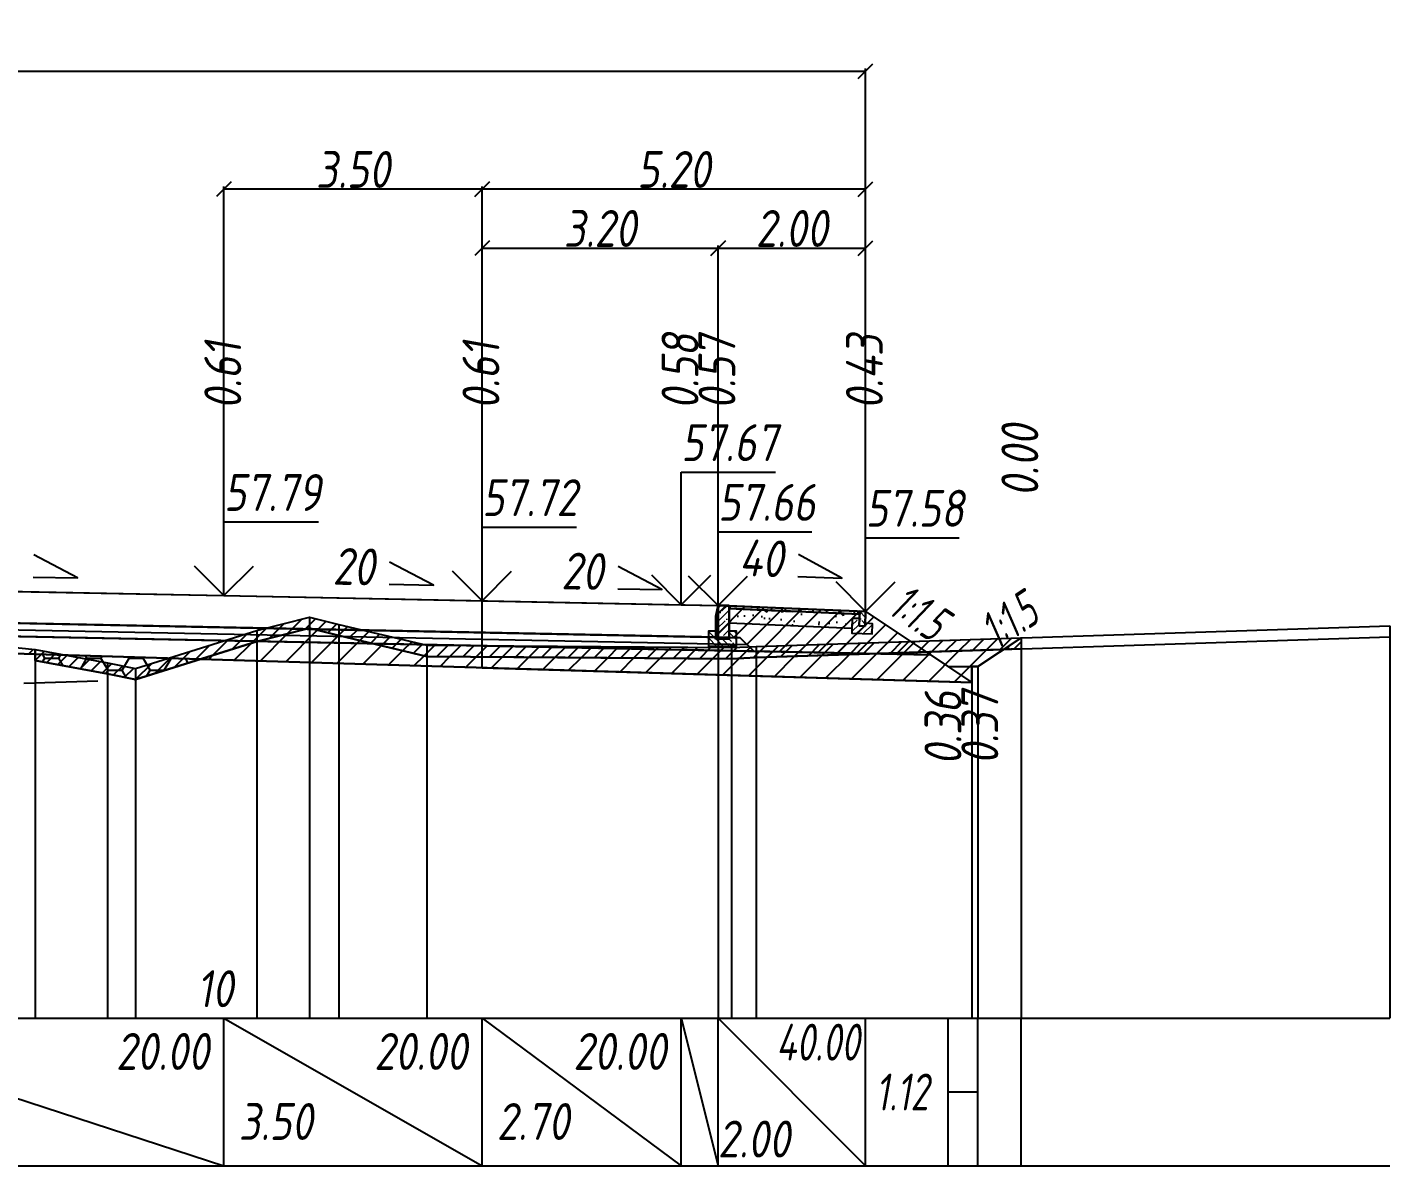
# Model space of a CAD drawing. Extents: x -717 to 1451, y -133302 to 233.
# Drawn here: x -154.2 to -61.8, y -73648.7 to -73571.5 of the extents above; entities that cross this region are included whole.
import ezdxf
from ezdxf.enums import TextEntityAlignment as Align

# ---------------------------------------------------------------- set-up
doc = ezdxf.new("R2010")
doc.units = 0
doc.linetypes.add('штриховая', pattern=[0.75, 0.5, -0.25])
for name, color, linetype in [('Интерполированный поперечник', 2, 'Continuous'), ('КОД_399', 252, 'Continuous'), ('Код_514', 1, 'Continuous'), ('Контур_0', 7, 'Continuous'), ('Контур_2521', 7, 'Continuous'), ('Контур_2564', 7, 'Continuous'), ('Контур_2660', 7, 'Continuous'), ('Контур_2665', 7, 'Continuous'), ('Контур_400', 7, 'Continuous'), ('Контур_508', 7, 'Continuous'), ('Контур_512', 7, 'Continuous'), ('Контур_513', 7, 'Continuous'), ('Красный поперечник', 1, 'Continuous'), ('Объём_2501', 7, 'Continuous'), ('Объём_2564', 7, 'Continuous'), ('Объём_2650', 7, 'Continuous'), ('Объём_2660', 7, 'Continuous'), ('Объём_2661', 7, 'Continuous'), ('Объём_2662', 7, 'Continuous'), ('Объём_2663', 7, 'Continuous'), ('Объём_2664', 7, 'Continuous'), ('Объём_2665', 7, 'Continuous'), ('Объём_2666', 7, 'Continuous'), ('Откосы', 7, 'Continuous'), ('Отметки покрытия', 7, 'Continuous'), ('Рабочие отметки', 7, 'Continuous'), ('Слои выравнивания', 7, 'Continuous'), ('Таблица', 7, 'Continuous'), ('Уклоны проезжей части', 7, 'Continuous'), ('Черный поперечник', 3, 'Continuous')]:
    doc.layers.add(name, color=color, linetype=linetype)
for name, color, linetype, true_color in [('Контур_2540', 2, 'Continuous', 0xffff00), ('Контур_2560', 2, 'Continuous', 0xffff00), ('Контур_2561', 7, 'Continuous', 0xff8040), ('Контур_2562', 3, 'Continuous', 0x00ff00), ('Контур_2563', 7, 'Continuous', 0xff8000), ('Контур_2570', 7, 'Continuous', 0x80ff00), ('Контур_2736', 4, 'Continuous', 0x00ffff), ('Контур_402', 7, 'Continuous', 0xff6464), ('Контур_703', 4, 'Continuous', 0x00ffff), ('Контур_707', 4, 'Continuous', 0x00ffff), ('Контур_720', 131, 'Continuous', 0xaaffff), ('Объём_2500', 7, 'Continuous', 0xc0c0c0), ('Объём_2520', 7, 'Continuous', 0x80ffff), ('Объём_2540', 2, 'Continuous', 0xffff00), ('Объём_2560', 2, 'Continuous', 0xffff00), ('Объём_2561', 7, 'Continuous', 0xff8040), ('Объём_2562', 3, 'Continuous', 0x00ff00), ('Объём_2563', 7, 'Continuous', 0xff8000), ('Объём_2570', 7, 'Continuous', 0x80ff00), ('Объём_2600', 7, 'Continuous', 0x808000), ('Объём_2746', 2, 'Continuous', 0xffff00)]:
    doc.layers.add(name, color=color, linetype=linetype, true_color=true_color)
doc.styles.get("Standard").update_dxf_attribs({"font": 'txt', "height": 2.5})
doc.styles.add('М', font='romand.shx', dxfattribs={"width": 0.8, "oblique": 10, "height": 2.5})
doc.dimstyles.get("Standard").update_dxf_attribs({"dimtxt": 0.18, "dimasz": 0.18, "dimexe": 0.18, "dimexo": 0.0625, "dimgap": 0.09, "dimtad": 0, "dimtih": 1, "dimtoh": 1, "dimdec": 4, "dimzin": 0, "dimdsep": 46, "dimtxsty": 'Standard', "dimcen": 0.09, "dimadec": 0, "dimazin": 0, "dimtfac": 1, "dimtdec": 4, "dimtofl": 0, "dimtmove": 0, "dimatfit": 3, "dimfxl": 1, "dimtolj": 1, "dimtzin": 0, "dimarcsym": 0})
pattern_1 = [(45, (-374.491, 1.3376), (-0.898025612, 0.898025612), [])]
pattern_2 = [(0, (-374.49105, 1.33764), (1.42875, 0.8248891935), [0.9525, -1.905]), (120, (-374.49105, 1.33764), (-1.428749997, 0.824889199), [0.9525, -1.905]), (60, (-374.49105, 1.33764), (3e-09, 1.649778392), [-1.905, 0.9525])]

# ---------------------------------------------------------------- blocks, each defined once
blk = doc.blocks.new('_Oblique')
at = {"color": 0, "linetype": 'ByBlock', "lineweight": -2}
blk.add_line((-0.5, -0.5), (0.5, 0.5), dxfattribs=at)
blk = doc.blocks.new('*D3046')
at = {"color": 0, "lineweight": -2, "transparency": 16777216}
for p, q in [((-107.387, -73610.683), (-107.387, -73586.281)), ((-107.387, -73586.461), (-97.387, -73586.461)), ((-97.387, -73611.083), (-97.387, -73586.281))]:
    blk.add_line(p, q, dxfattribs=at)
at = {"layer": 'Defpoints', "color": 0, "transparency": 16777216}
for p in [(-97.387, -73586.461), (-107.387, -73610.746), (-97.387, -73611.146)]:
    blk.add_point(p, dxfattribs=at)
at = {"color": 0, "lineweight": -2, "transparency": 16777216, "rotation": 180}
blk.add_blockref('_Oblique', (-107.387, -73586.461), dxfattribs=at)
at = {"color": 0, "lineweight": -2, "transparency": 16777216}
blk.add_blockref('_Oblique', (-97.387, -73586.461), dxfattribs=at)
at = {"color": 0, "transparency": 16777216, "insert": (-102.387, -73585.121), "char_height": 2.5, "width": 0.72, "attachment_point": 5, "style": 'М'}
blk.add_mtext('\\A1;2.00', dxfattribs=at)
blk = doc.blocks.new('*D3048')
at = {"color": 0, "lineweight": -2, "transparency": 16777216}
for p, q in [((-123.387, -73610.363), (-123.387, -73586.281)), ((-123.387, -73586.461), (-107.387, -73586.461)), ((-107.387, -73610.683), (-107.387, -73586.281))]:
    blk.add_line(p, q, dxfattribs=at)
at = {"layer": 'Defpoints', "color": 0, "transparency": 16777216}
for p in [(-107.387, -73586.461), (-123.387, -73610.426), (-107.387, -73610.746)]:
    blk.add_point(p, dxfattribs=at)
at = {"color": 0, "lineweight": -2, "transparency": 16777216, "rotation": 180}
blk.add_blockref('_Oblique', (-123.387, -73586.461), dxfattribs=at)
at = {"color": 0, "lineweight": -2, "transparency": 16777216}
blk.add_blockref('_Oblique', (-107.387, -73586.461), dxfattribs=at)
at = {"color": 0, "transparency": 16777216, "insert": (-115.387, -73585.121), "char_height": 2.5, "width": 0.75, "attachment_point": 5, "style": 'М'}
blk.add_mtext('\\A1;3.20', dxfattribs=at)
blk = doc.blocks.new('*D3050')
at = {"color": 0, "lineweight": -2, "transparency": 16777216}
for p, q in [((-140.887, -73610.013), (-140.887, -73582.281)), ((-123.387, -73610.363), (-123.387, -73582.281)), ((-123.387, -73582.461), (-140.887, -73582.461))]:
    blk.add_line(p, q, dxfattribs=at)
at = {"layer": 'Defpoints', "color": 0, "transparency": 16777216}
for p in [(-140.887, -73582.461), (-140.887, -73610.076), (-123.387, -73610.426)]:
    blk.add_point(p, dxfattribs=at)
at = {"color": 0, "lineweight": -2, "transparency": 16777216, "rotation": 180}
blk.add_blockref('_Oblique', (-140.887, -73582.461), dxfattribs=at)
at = {"color": 0, "lineweight": -2, "transparency": 16777216}
blk.add_blockref('_Oblique', (-123.387, -73582.461), dxfattribs=at)
at = {"color": 0, "transparency": 16777216, "insert": (-132.137, -73581.121), "char_height": 2.5, "width": 0.75, "attachment_point": 5, "style": 'М'}
blk.add_mtext('\\A1;3.50', dxfattribs=at)
blk = doc.blocks.new('*D3051')
at = {"color": 0, "lineweight": -2, "transparency": 16777216}
for p, q in [((-123.387, -73610.363), (-123.387, -73582.281)), ((-97.387, -73611.083), (-97.387, -73582.281)), ((-97.387, -73582.461), (-123.387, -73582.461))]:
    blk.add_line(p, q, dxfattribs=at)
at = {"layer": 'Defpoints', "color": 0, "transparency": 16777216}
for p in [(-123.387, -73582.461), (-123.387, -73610.426), (-97.387, -73611.146)]:
    blk.add_point(p, dxfattribs=at)
at = {"color": 0, "lineweight": -2, "transparency": 16777216, "rotation": 180}
blk.add_blockref('_Oblique', (-123.387, -73582.461), dxfattribs=at)
at = {"color": 0, "lineweight": -2, "transparency": 16777216}
blk.add_blockref('_Oblique', (-97.387, -73582.461), dxfattribs=at)
at = {"color": 0, "transparency": 16777216, "insert": (-110.387, -73581.121), "char_height": 2.5, "width": 0.75, "attachment_point": 5, "style": 'М'}
blk.add_mtext('\\A1;5.20', dxfattribs=at)
blk = doc.blocks.new('*D3053')
at = {"color": 0, "lineweight": -2, "transparency": 16777216}
for p, q in [((-257.387, -73611.463), (-257.387, -73574.281)), ((-257.387, -73574.461), (-97.387, -73574.461)), ((-97.387, -73611.083), (-97.387, -73574.281))]:
    blk.add_line(p, q, dxfattribs=at)
at = {"layer": 'Defpoints', "color": 0, "transparency": 16777216}
for p in [(-97.387, -73574.461), (-257.387, -73611.526), (-97.387, -73611.146)]:
    blk.add_point(p, dxfattribs=at)
at = {"color": 0, "lineweight": -2, "transparency": 16777216, "rotation": 180}
blk.add_blockref('_Oblique', (-257.387, -73574.461), dxfattribs=at)
at = {"color": 0, "lineweight": -2, "transparency": 16777216}
blk.add_blockref('_Oblique', (-97.387, -73574.461), dxfattribs=at)
at = {"color": 0, "transparency": 16777216, "insert": (-177.387, -73573.121), "char_height": 2.5, "width": 0.9, "attachment_point": 5, "style": 'М'}
blk.add_mtext('\\A1;32.00', dxfattribs=at)
blk = doc.blocks.new('Тротуар1')
at = {"linetype": 'Continuous', "lineweight": 13}
h = blk.add_hatch(dxfattribs=at)
h.set_pattern_fill('ANSI35', scale=5, angle=90)
h.set_pattern_definition([(135, (-1541.6927, -4801.9416), (-0.88388348, -0.88388348), []), (135, (-1541.6927, -4801.0577), (-0.88388348, -0.88388348), [1.5625, -0.3125, 0, -0.3125])])
h.paths.add_polyline_path([(-16.72, -1.24), (-17.72, -1.24), (-17.72, -2.24), (-18.52, -2.24), (-18.52, -1.85), (-19.52, -1.89), (-19.52, -3.24), (-16.72, -3.24)])
h = blk.add_hatch(dxfattribs=at)
h.set_pattern_fill('ANSI35', scale=5)
h.set_pattern_definition([(45, (-1541.6927, -4800.4416), (-0.88388348, 0.88388348), []), (45, (-1540.8088, -4800.4416), (-0.88388348, 0.88388348), [1.5625, -0.3125, 0, -0.3125])])
h.paths.add_polyline_path([(-17.72, -0.24), (-18.52, -0.24), (-18.52, -2.24), (-17.72, -2.24)])
at = {"linetype": 'Continuous'}
h = blk.add_hatch(dxfattribs=at)
h.set_pattern_fill('ANSI31', color=256, scale=15, angle=45, style=0)
h.set_pattern_definition([(90, (-1932.1888, -4954.235), (-1.875, 3e-16), [])])
h.paths.add_polyline_path([(0, 0), (-17.72, -0.24), (-17.71, -0.63), (-11.04, -0.58), (0, -0.4)])
at = {"layer": 'КОД_399'}
h = blk.add_hatch(dxfattribs=at)
h.set_pattern_fill('AR-CONC', scale=0.7, angle=45, style=0)
h.set_pattern_definition([(95, (-1932.189, -4954.235), (3.860864, 3.2396496), [0.525, -5.775]), (40, (-1932.189, -4954.235), (-4.409945, 3.036377), [0.42, -4.62]), (145.45144, (-1931.867, -4953.965), (-0.549081, 6.2760265), [0.4461813, -4.907995]), (91.1842, (-1933.179, -4953.245), (6.101854, 4.4632964), [0.7875, -8.6625]), (141.63564, (-1932.67, -4952.873), (-0.1953, 9.447982), [0.669272, -7.361996]), (36.18416, (-1933.179, -4953.245), (-0.1953, 9.447982), [0.63, -6.93]), (66, (-1932.4363, -4952.9975), (4.947401, 0.9616773), [0.525, -5.775]), (11, (-1932.4363, -4952.9975), (-2.38496, 4.793659), [0.42, -4.62]), (116.45144, (-1932.024, -4952.9174), (2.562441, 5.7553363), [0.4461813, -4.907995]), (82.5, (-1932.1888, -4954.235), (-1.5875523, 1.7079287), [0, -4.564, 0, -4.69, 0, -4.6375]), (52.5, (-1932.1888, -4954.235), (-0.6501106, 3.2543661), [0, -2.674, 0, -4.459, 0, -1.7675]), (12.5, (-1933.2926, -4955.3388), (2.7539272, 2.5306453), [0, -1.75, 0, -5.46, 0, -7.245]), (2.5, (-1933.7876, -4955.8337), (2.3911299, 3.3821186), [0, -2.275, 0, -3.626, 0, -5.145])])
h.paths.add_polyline_path([(0, -0.4), (-17.71, -0.63), (-17.72, -1.24), (-16.71, -1.24), (-16.72, -2.62), (-0.07, -2.41)])
at = {"linetype": 'Continuous'}
blk.add_lwpolyline([(-17.72, -1.24), (-16.72, -1.24), (-16.72, -3.24), (-19.52, -3.24), (-19.52, -1.89), (-18.52, -1.85)], dxfattribs=at)
at = {"color": 7, "lineweight": 30}
for points in [[(-18.52, -0.24), (-18.52, -2.24), (-17.72, -2.24), (-17.72, -0.24), (-18.52, -0.24)], [(-8.6, -0.53), (0, -0.4)]]:
    blk.add_lwpolyline(points, dxfattribs=at)
for points in [[(0, 0), (-17.72, -0.24), (-17.72, -0.63), (0, -0.4)], [(0, -0.4), (-17.71, -0.63), (-17.72, -1.24), (-16.71, -1.24), (-16.72, -2.62), (-0.07, -2.39)]]:
    blk.add_lwpolyline(points, close=True)
blk = doc.blocks.new('БР100.30.18')
at = {"linetype": 'Continuous', "lineweight": 13}
h = blk.add_hatch(dxfattribs=at)
h.set_pattern_fill('ANSI35', scale=5)
h.set_pattern_definition([(45, (-1504.996, -4799.2297), (-0.88388348, 0.88388348), []), (45, (-1504.1121, -4799.2297), (-0.88388348, 0.88388348), [1.5625, -0.3125, 0, -0.3125])])
h.paths.add_polyline_path([(0.3, 3.47), (1.8, 3.47), (1.8, -1.03), (0, -1.03), (0, 1.97)])
h = blk.add_hatch(dxfattribs=at)
h.set_pattern_fill('ANSI35', scale=5, angle=90)
h.set_pattern_definition([(135, (-1504.996, -4800.7297), (-0.88388348, -0.88388348), []), (135, (-1504.996, -4799.8458), (-0.88388348, -0.88388348), [1.5625, -0.3125, 0, -0.3125])])
h.paths.add_polyline_path([(-1, -0.03), (0, -0.03), (0, -1.03), (1.8, -1.03), (1.8, -0.03), (2.8, -0.03), (2.8, -2.03), (-1, -2.03)])
at = {"color": 7, "lineweight": 30}
blk.add_lwpolyline([(1.8, -1.03), (0, -1.03), (0, 1.97), (0.3, 3.47), (1.8, 3.47)], close=True, dxfattribs=at)
at = {"linetype": 'Continuous'}
blk.add_lwpolyline([(0, -0.03), (-1, -0.03), (-1, -2.03), (2.8, -2.03), (2.8, -0.03), (1.8, -0.03)], dxfattribs=at)

msp = doc.modelspace()

# ---------------------------------------------------------------- hatches: boundary and pattern name
at = {"layer": 'Объём_2563'}
h = msp.add_hatch(dxfattribs=at)
h.set_pattern_fill('ANSI31', color=256, scale=0.3)
h.set_pattern_definition([(45, (-374.4911, 1.3376), (-0.673519209, 0.673519209), [])])
h.paths.add_polyline_path([(-104.969, -73613.782), (-105.887, -73612.863), (-107.387, -73612.833), (-107.387, -73610.683), (-97.387, -73611.083), (-92.98, -73614.021)])
at = {"layer": 'Объём_2570'}
h = msp.add_hatch(dxfattribs=at)
h.set_pattern_fill('ANSI31', color=256, scale=0.2)
h.set_pattern_definition([(45, (-374.49105, 1.33764), (-0.449012806, 0.449012806), [])])
h.paths.add_polyline_path([(-86.849, -73613.617), (-104.815, -73614.203), (-106.474, -73614.287), (-127.121, -73614.128), (-133.108, -73612.713), (-135.096, -73612.223), (-138.659, -73613.13), (-146.88, -73615.695), (-148.776, -73615.308), (-153.695, -73614.419), (-153.695, -73613.669), (-148.776, -73614.558), (-146.88, -73614.945), (-138.659, -73612.38), (-135.096, -73611.473), (-133.108, -73611.963), (-127.121, -73613.378), (-106.474, -73613.537), (-104.815, -73613.453), (-86.849, -73612.867)])
at = {"layer": 'Объём_2600'}
h = msp.add_hatch(dxfattribs=at)
h.set_pattern_fill('ANSI31', color=6, scale=0.4)
h.set_pattern_definition(pattern_1)
h.paths.add_polyline_path([(-153.695, -73613.986), (-171.637, -73613.448), (-171.637, -73612.499), (-164.102, -73612.651), (-161.007, -73612.909), (-153.695, -73613.669)])
h = msp.add_hatch(dxfattribs=at)
h.set_pattern_fill('ANSI31', color=6, scale=0.4)
h.set_pattern_definition(pattern_1)
h.paths.add_polyline_path([(-89.78, -73614.821), (-90.174, -73614.821), (-90.174, -73615.892), (-142.483, -73614.323), (-138.659, -73613.13), (-135.096, -73612.223), (-133.108, -73612.713), (-127.121, -73614.128), (-106.474, -73614.287), (-104.815, -73614.203), (-88.032, -73613.656)])
h = msp.add_hatch(dxfattribs=at)
h.set_pattern_fill('HONEY', color=5, scale=0.3)
h.set_pattern_definition(pattern_2)
h.paths.add_polyline_path([(-88.032, -73613.656), (-86.849, -73612.867), (-86.849, -73613.617)])
h = msp.add_hatch(dxfattribs=at)
h.set_pattern_fill('HONEY', color=5, scale=0.3)
h.set_pattern_definition(pattern_2)
h.paths.add_polyline_path([(-146.88, -73615.695), (-148.776, -73615.308), (-153.695, -73614.419), (-153.695, -73613.986), (-142.483, -73614.323)])

# ---------------------------------------------------------------- linework, layer by layer
at = {"layer": 'Интерполированный поперечник', "linetype": 'штриховая', "ltscale": 10, "flags": 128}
msp.add_lwpolyline([(-259.388, -73619.412), (-146.88, -73615.695)], dxfattribs=at)
at = {"layer": 'Код_514'}
for p, q in [((-171.637, -73638.662), (-140.887, -73648.662)), ((-140.887, -73648.662), (-140.887, -73638.662)), ((-140.887, -73638.662), (-123.387, -73648.662)), ((-123.387, -73648.662), (-123.387, -73638.662)), ((-123.387, -73638.662), (-109.887, -73648.662)), ((-109.887, -73648.662), (-109.887, -73638.662)), ((-109.887, -73638.662), (-107.387, -73648.662)), ((-107.387, -73648.662), (-107.387, -73638.662)), ((-107.387, -73638.662), (-97.387, -73648.662)), ((-97.387, -73648.662), (-97.387, -73638.662)), ((-91.78, -73648.662), (-91.78, -73638.662)), ((-89.78, -73648.662), (-89.78, -73638.662)), ((-86.849, -73648.662), (-86.849, -73638.662)), ((-91.78, -73643.662), (-89.78, -73643.662))]:
    msp.add_line(p, q, dxfattribs=at)
at = {"layer": 'Контур_0', "color": 18, "true_color": 0x000000, "flags": 128}
for points in [[(-140.887, -73610.013), (-107.387, -73610.683), (-107.387, -73612.833), (-171.637, -73611.548), (-171.637, -73609.398), (-140.887, -73610.013), (-140.887, -73610.013)], [(-140.887, -73612.163), (-105.887, -73612.863), (-104.969, -73613.782), (-171.637, -73612.448), (-171.637, -73611.548), (-140.887, -73612.163), (-140.887, -73612.163)], [(-107.387, -73612.833), (-105.887, -73612.863), (-104.969, -73613.782), (-92.98, -73614.021)]]:
    msp.add_lwpolyline(points, dxfattribs=at)
at = {"layer": 'Контур_2521', "color": 18, "true_color": 0x000000, "flags": 128}
msp.add_lwpolyline([(-171.637, -73611.998), (-105.428, -73613.322)], dxfattribs=at)
at = {"layer": 'Контур_2540', "flags": 128}
msp.add_lwpolyline([(-90.174, -73615.892), (-171.637, -73613.448), (-171.637, -73612.448), (-92.98, -73614.021), (-90.174, -73615.892), (-90.174, -73615.892)], dxfattribs=at)
at = {"layer": 'Контур_2560', "flags": 128}
msp.add_lwpolyline([(-107.387, -73610.683), (-97.387, -73611.083), (-97.387, -73611.083), (-97.387, -73611.083)], dxfattribs=at)
at = {"layer": 'Контур_2561', "flags": 128}
msp.add_lwpolyline([(-107.387, -73610.683), (-107.387, -73610.683), (-97.387, -73611.083), (-97.387, -73611.083), (-107.387, -73610.683)], dxfattribs=at)
at = {"layer": 'Контур_2562', "flags": 128}
msp.add_lwpolyline([(-97.387, -73611.083), (-97.387, -73611.083), (-97.387, -73611.083), (-97.387, -73611.083), (-97.387, -73611.083)], dxfattribs=at)
at = {"layer": 'Контур_2563', "flags": 128}
msp.add_lwpolyline([(-104.969, -73613.782), (-105.887, -73612.863), (-107.387, -73612.833), (-107.387, -73610.683), (-97.387, -73611.083), (-92.98, -73614.021), (-104.969, -73613.782), (-104.969, -73613.782)], dxfattribs=at)
at = {"layer": 'Контур_2564', "flags": 128}
msp.add_lwpolyline([(-107.387, -73610.683), (-97.387, -73611.083)], dxfattribs=at)
at = {"layer": 'Контур_2570', "flags": 128}
msp.add_lwpolyline([(-230.527, -73612.888), (-208.093, -73612.246), (-198.289, -73611.993), (-188.276, -73612.163), (-171.637, -73612.499), (-164.102, -73612.651), (-161.007, -73612.909), (-153.695, -73613.669), (-153.695, -73614.419), (-148.776, -73615.308), (-146.88, -73615.695), (-138.659, -73613.13), (-135.096, -73612.223), (-133.108, -73612.713), (-127.121, -73614.128), (-106.474, -73614.287), (-104.815, -73614.203), (-61.849, -73612.803)], dxfattribs=at)
at = {"layer": 'Контур_2660', "flags": 128}
msp.add_lwpolyline([(-171.637, -73613.448), (-90.174, -73615.892)], dxfattribs=at)
at = {"layer": 'Контур_2665', "flags": 128}
msp.add_lwpolyline([(-97.387, -73611.083), (-97.387, -73611.083)], dxfattribs=at)
at = {"layer": 'Контур_2736', "flags": 128}
msp.add_lwpolyline([(-97.387, -73611.083), (-94.344, -73613.112), (-94.344, -73613.112), (-91.78, -73614.821)], dxfattribs=at)
at = {"layer": 'Контур_400', "flags": 128}
msp.add_lwpolyline([(-171.637, -73609.398), (-140.887, -73610.013), (-123.387, -73610.363), (-123.387, -73610.363), (-123.387, -73610.363), (-123.387, -73610.363), (-109.887, -73610.633), (-109.887, -73610.633), (-107.387, -73610.683)], dxfattribs=at)
at = {"layer": 'Контур_402', "flags": 128}
msp.add_lwpolyline([(-264.545, -73616.235), (-230.527, -73615.215), (-230.527, -73612.888), (-223.373, -73612.683), (-217.574, -73612.567), (-217.574, -73612.517), (-211.774, -73612.401), (-211.774, -73612.351), (-195.913, -73612.034), (-195.913, -73612.084), (-194.56, -73612.057), (-194.56, -73612.107), (-193.206, -73612.08), (-188.276, -73612.163), (-171.637, -73612.499), (-171.637, -73613.448), (-90.174, -73615.892)], dxfattribs=at)
at = {"layer": 'Контур_508', "flags": 128}
msp.add_lwpolyline([(-267.131, -73617.959), (-264.545, -73616.235), (-230.527, -73615.215), (-230.527, -73612.888), (-223.373, -73612.683), (-217.574, -73612.567), (-217.574, -73612.517), (-211.774, -73612.401), (-211.774, -73612.351), (-195.913, -73612.034), (-195.913, -73612.084), (-194.56, -73612.057), (-194.56, -73612.107), (-193.206, -73612.08), (-188.276, -73612.163), (-171.637, -73612.499), (-171.637, -73613.448), (-90.174, -73615.892), (-90.174, -73614.821), (-89.78, -73614.821), (-86.849, -73612.867)], dxfattribs=at)
at = {"layer": 'Контур_512', "flags": 128}
msp.add_lwpolyline([(-171.637, -73613.448), (-90.174, -73615.892), (-90.174, -73614.821), (-89.78, -73614.821), (-86.849, -73612.867)], dxfattribs=at)
at = {"layer": 'Контур_513', "flags": 128}
msp.add_lwpolyline([(-267.131, -73617.959), (-264.545, -73616.235), (-230.527, -73615.215), (-230.527, -73612.888), (-223.373, -73612.683), (-217.574, -73612.567), (-217.574, -73612.517), (-211.774, -73612.401), (-211.774, -73612.351), (-195.913, -73612.034), (-195.913, -73612.084), (-194.56, -73612.057), (-194.56, -73612.107), (-193.206, -73612.08), (-188.276, -73612.163), (-171.637, -73612.499), (-171.637, -73613.448), (-90.174, -73615.892), (-90.174, -73614.821), (-89.78, -73614.821), (-86.849, -73612.867)], dxfattribs=at)
at = {"layer": 'Контур_703', "flags": 128}
for points in [[(-97.387, -73611.083), (-94.344, -73613.112)], [(-94.344, -73613.112), (-91.78, -73614.821)]]:
    msp.add_lwpolyline(points, dxfattribs=at)
at = {"layer": 'Контур_707', "flags": 128}
msp.add_lwpolyline([(-89.78, -73614.821), (-86.849, -73612.867)], dxfattribs=at)
at = {"layer": 'Контур_720', "flags": 128}
msp.add_lwpolyline([(-91.78, -73614.821), (-89.78, -73614.821)], dxfattribs=at)
at = {"layer": 'Красный поперечник'}
for p, q in [((-171.637, -73609.398), (-140.887, -73610.013)), ((-140.887, -73610.013), (-123.387, -73610.363)), ((-123.387, -73610.363), (-109.887, -73610.633)), ((-109.887, -73610.633), (-107.387, -73610.683)), ((-107.387, -73610.683), (-97.387, -73611.083)), ((-97.387, -73611.083), (-91.78, -73614.821)), ((-89.78, -73614.821), (-86.849, -73612.867)), ((-86.849, -73612.867), (-86.849, -73638.662)), ((-91.78, -73614.821), (-89.78, -73614.821)), ((-90.174, -73614.821), (-90.174, -73638.662)), ((-89.78, -73614.821), (-89.78, -73638.662)), ((-90.174, -73615.892), (-90.174, -73638.662))]:
    msp.add_line(p, q, dxfattribs=at)
at = {"layer": 'Объём_2500', "color": 18, "true_color": 0x000000, "flags": 128}
for points in [[(-140.887, -73610.013), (-107.387, -73610.683), (-107.387, -73612.833), (-171.637, -73611.548), (-171.637, -73609.398), (-140.887, -73610.013), (-140.887, -73610.013)], [(-123.387, -73610.363), (-107.387, -73610.683), (-107.387, -73612.833), (-123.387, -73612.513), (-123.387, -73610.363)]]:
    msp.add_lwpolyline(points, dxfattribs=at)
at = {"layer": 'Объём_2501', "flags": 128}
for points in [[(-171.637, -73609.398), (-140.887, -73610.013), (-123.387, -73610.363), (-123.387, -73610.363), (-123.387, -73610.363), (-123.387, -73610.363), (-109.887, -73610.633), (-109.887, -73610.633), (-107.387, -73610.683)], [(-123.387, -73610.363), (-109.887, -73610.633), (-109.887, -73610.633), (-107.387, -73610.683)]]:
    msp.add_lwpolyline(points, dxfattribs=at)
at = {"layer": 'Объём_2520', "color": 250, "flags": 128}
for points in [[(-140.887, -73612.163), (-105.887, -73612.863), (-104.969, -73613.782), (-171.637, -73612.448), (-171.637, -73611.548), (-140.887, -73612.163), (-140.887, -73612.163)], [(-123.387, -73612.513), (-105.887, -73612.863), (-104.969, -73613.782), (-123.387, -73613.413), (-123.387, -73612.513)]]:
    msp.add_lwpolyline(points, dxfattribs=at)
at = {"layer": 'Объём_2540', "flags": 128}
for points in [[(-90.174, -73615.892), (-171.637, -73613.448), (-171.637, -73612.448), (-92.98, -73614.021), (-90.174, -73615.892), (-90.174, -73615.892)], [(-123.387, -73613.413), (-92.98, -73614.021), (-90.174, -73615.892), (-90.174, -73615.892), (-90.174, -73615.892), (-123.387, -73614.896), (-123.387, -73613.413)]]:
    msp.add_lwpolyline(points, dxfattribs=at)
at = {"layer": 'Объём_2560', "flags": 128}
msp.add_lwpolyline([(-107.387, -73610.683), (-97.387, -73611.083), (-97.387, -73611.083), (-97.387, -73611.083)], dxfattribs=at)
msp.add_lwpolyline([(-107.387, -73610.683), (-97.387, -73611.083), (-97.387, -73611.083), (-97.387, -73611.083)], dxfattribs=at)
at = {"layer": 'Объём_2561', "flags": 128}
msp.add_lwpolyline([(-107.387, -73610.683), (-107.387, -73610.683), (-97.387, -73611.083), (-97.387, -73611.083), (-107.387, -73610.683)], dxfattribs=at)
msp.add_lwpolyline([(-107.387, -73610.683), (-107.387, -73610.683), (-97.387, -73611.083), (-97.387, -73611.083), (-107.387, -73610.683)], dxfattribs=at)
at = {"layer": 'Объём_2562', "flags": 128}
msp.add_lwpolyline([(-97.387, -73611.083), (-97.387, -73611.083), (-97.387, -73611.083), (-97.387, -73611.083), (-97.387, -73611.083)], dxfattribs=at)
msp.add_lwpolyline([(-97.387, -73611.083), (-97.387, -73611.083), (-97.387, -73611.083), (-97.387, -73611.083), (-97.387, -73611.083)], dxfattribs=at)
at = {"layer": 'Объём_2563', "color": 250, "flags": 128}
msp.add_lwpolyline([(-104.969, -73613.782), (-105.887, -73612.863), (-107.387, -73612.833), (-107.387, -73610.683), (-97.387, -73611.083), (-92.98, -73614.021), (-104.969, -73613.782), (-104.969, -73613.782)], dxfattribs=at)
msp.add_lwpolyline([(-104.969, -73613.782), (-105.887, -73612.863), (-107.387, -73612.833), (-107.387, -73610.683), (-97.387, -73611.083), (-92.98, -73614.021), (-104.969, -73613.782), (-104.969, -73613.782)], dxfattribs=at)
at = {"layer": 'Объём_2564', "flags": 128}
msp.add_lwpolyline([(-107.387, -73610.683), (-97.387, -73611.083)], dxfattribs=at)
msp.add_lwpolyline([(-107.387, -73610.683), (-97.387, -73611.083)], dxfattribs=at)
at = {"layer": 'Объём_2570', "flags": 128}
for points in [[(-86.849, -73613.617), (-104.815, -73614.203), (-106.474, -73614.287), (-127.121, -73614.128), (-133.108, -73612.713), (-135.096, -73612.223), (-138.659, -73613.13), (-146.88, -73615.695), (-148.776, -73615.308), (-153.695, -73614.419), (-153.695, -73613.669), (-148.776, -73614.558), (-146.88, -73614.945), (-138.659, -73612.38), (-135.096, -73611.473), (-133.108, -73611.963), (-127.121, -73613.378), (-106.474, -73613.537), (-104.815, -73613.453), (-86.849, -73612.867), (-86.849, -73613.617), (-86.849, -73613.617)], [(-123.387, -73613.406), (-106.474, -73613.537), (-104.815, -73613.453), (-86.849, -73612.867), (-86.849, -73613.617), (-86.849, -73613.617), (-86.849, -73613.617), (-104.815, -73614.203), (-106.474, -73614.287), (-123.387, -73614.156), (-123.387, -73613.406)]]:
    msp.add_lwpolyline(points, dxfattribs=at)
at = {"layer": 'Объём_2600', "color": 5, "flags": 128}
for points in [[(-88.032, -73613.656), (-86.849, -73612.867), (-86.849, -73613.617), (-88.032, -73613.656), (-88.032, -73613.656)], [(-88.032, -73613.656), (-86.849, -73612.867), (-86.849, -73613.617), (-88.032, -73613.656), (-88.032, -73613.656)], [(-146.88, -73615.695), (-148.776, -73615.308), (-153.695, -73614.419), (-153.695, -73613.986), (-142.483, -73614.323), (-146.88, -73615.695), (-146.88, -73615.695)]]:
    msp.add_lwpolyline(points, dxfattribs=at)
at = {"layer": 'Объём_2650', "color": 6, "flags": 128}
for points in [[(-153.695, -73613.986), (-171.637, -73613.448), (-171.637, -73612.499), (-164.102, -73612.651), (-161.007, -73612.909), (-153.695, -73613.669), (-153.695, -73613.986), (-153.695, -73613.986)], [(-89.78, -73614.821), (-90.174, -73614.821), (-90.174, -73615.892), (-142.483, -73614.323), (-138.659, -73613.13), (-135.096, -73612.223), (-133.108, -73612.713), (-127.121, -73614.128), (-106.474, -73614.287), (-104.815, -73614.203), (-88.032, -73613.656), (-89.78, -73614.821), (-89.78, -73614.821)], [(-123.387, -73614.156), (-106.474, -73614.287), (-104.815, -73614.203), (-88.032, -73613.656), (-89.78, -73614.821), (-89.78, -73614.821), (-89.78, -73614.821), (-90.174, -73614.821), (-90.174, -73615.892), (-123.387, -73614.896), (-123.387, -73614.156)]]:
    msp.add_lwpolyline(points, dxfattribs=at)
at = {"layer": 'Объём_2660', "flags": 128}
for points in [[(-171.637, -73613.448), (-90.174, -73615.892)], [(-123.387, -73614.896), (-90.174, -73615.892)]]:
    msp.add_lwpolyline(points, dxfattribs=at)
at = {"layer": 'Объём_2661', "flags": 128}
msp.add_lwpolyline([(-97.387, -73611.083), (-94.344, -73613.112), (-91.78, -73614.821)], dxfattribs=at)
msp.add_lwpolyline([(-97.387, -73611.083), (-94.344, -73613.112), (-91.78, -73614.821)], dxfattribs=at)
at = {"layer": 'Объём_2662', "flags": 128}
msp.add_lwpolyline([(-89.78, -73614.821), (-86.849, -73612.867)], dxfattribs=at)
msp.add_lwpolyline([(-89.78, -73614.821), (-86.849, -73612.867)], dxfattribs=at)
at = {"layer": 'Объём_2663', "flags": 128}
msp.add_lwpolyline([(-91.78, -73614.821), (-89.78, -73614.821)], dxfattribs=at)
msp.add_lwpolyline([(-91.78, -73614.821), (-89.78, -73614.821)], dxfattribs=at)
at = {"layer": 'Объём_2664', "flags": 128}
msp.add_lwpolyline([(-91.78, -73614.821), (-89.78, -73614.821)], dxfattribs=at)
msp.add_lwpolyline([(-91.78, -73614.821), (-89.78, -73614.821)], dxfattribs=at)
at = {"layer": 'Объём_2665', "flags": 128}
msp.add_lwpolyline([(-97.387, -73611.083), (-97.387, -73611.083)], dxfattribs=at)
msp.add_lwpolyline([(-97.387, -73611.083), (-97.387, -73611.083)], dxfattribs=at)
at = {"layer": 'Объём_2666', "flags": 128}
msp.add_lwpolyline([(-97.387, -73611.083), (-94.344, -73613.112), (-94.344, -73613.112), (-91.78, -73614.821)], dxfattribs=at)
msp.add_lwpolyline([(-97.387, -73611.083), (-94.344, -73613.112), (-94.344, -73613.112), (-91.78, -73614.821)], dxfattribs=at)
at = {"layer": 'Объём_2746', "flags": 128}
for points in [[(-161.007, -73612.909), (-153.695, -73613.669), (-153.695, -73613.986), (-164.102, -73613.674), (-164.102, -73612.651), (-161.007, -73612.909), (-161.007, -73612.909)], [(-91.78, -73614.821), (-90.174, -73614.821), (-90.174, -73615.892), (-142.483, -73614.323), (-138.659, -73613.13), (-135.096, -73612.223), (-133.108, -73612.713), (-127.121, -73614.128), (-106.474, -73614.287), (-104.815, -73614.203), (-93.272, -73613.827), (-91.78, -73614.821), (-91.78, -73614.821)], [(-123.387, -73614.156), (-106.474, -73614.287), (-104.815, -73614.203), (-93.272, -73613.827), (-91.78, -73614.821), (-91.78, -73614.821), (-91.78, -73614.821), (-90.174, -73614.821), (-90.174, -73615.892), (-123.387, -73614.896), (-123.387, -73614.156)]]:
    msp.add_lwpolyline(points, dxfattribs=at)
at = {"layer": 'Отметки покрытия', "color": 1}
for p, q in [((-109.887, -73610.633), (-109.887, -73601.633)), ((-109.887, -73601.633), (-103.487, -73601.633)), ((-140.887, -73610.013), (-140.887, -73605.013)), ((-140.887, -73605.013), (-134.487, -73605.013)), ((-123.387, -73610.363), (-123.387, -73605.363)), ((-123.387, -73605.363), (-116.987, -73605.363)), ((-107.387, -73610.683), (-107.387, -73605.683)), ((-107.387, -73605.683), (-101.037, -73605.683)), ((-97.387, -73611.083), (-97.387, -73606.083)), ((-97.387, -73606.083), (-91.037, -73606.083)), ((-140.887, -73610.013), (-142.887, -73608.013)), ((-140.887, -73610.013), (-138.887, -73608.013)), ((-123.387, -73610.363), (-125.387, -73608.363)), ((-123.387, -73610.363), (-121.387, -73608.363)), ((-109.887, -73610.633), (-111.887, -73608.633)), ((-109.887, -73610.633), (-107.887, -73608.633)), ((-107.387, -73610.683), (-109.387, -73608.683)), ((-107.387, -73610.683), (-105.387, -73608.683)), ((-97.387, -73611.083), (-99.387, -73609.083)), ((-97.387, -73611.083), (-95.387, -73609.083))]:
    msp.add_line(p, q, dxfattribs=at)
at = {"layer": 'Слои выравнивания'}
msp.add_line((-107.387, -73610.683), (-107.387, -73638.662), dxfattribs=at)
at = {"layer": 'Таблица'}
for p, q in [((-292.131, -73638.662), (-61.849, -73638.662)), ((-292.131, -73648.662), (-61.849, -73648.662))]:
    msp.add_line(p, q, dxfattribs=at)
at = {"layer": 'Уклоны проезжей части', "color": 1, "flags": 128}
for points in [[(-153.814, -73608.753), (-150.815, -73608.813), (-153.784, -73607.253)], [(-101.99, -73608.714), (-98.993, -73608.833), (-101.93, -73607.215)], [(-129.689, -73609.235), (-126.69, -73609.295), (-129.659, -73607.736)], [(-114.189, -73609.545), (-111.19, -73609.605), (-114.159, -73608.046)]]:
    msp.add_lwpolyline(points, dxfattribs=at)
at = {"layer": 'Черный поперечник', "color": 7}
for p, q in [((-135.096, -73611.473), (-135.096, -73638.662)), ((-138.659, -73612.38), (-138.659, -73638.662)), ((-133.108, -73611.963), (-133.108, -73638.662)), ((-61.849, -73612.053), (-61.849, -73638.662)), ((-153.695, -73613.669), (-153.695, -73638.662)), ((-127.121, -73613.378), (-127.121, -73638.662)), ((-106.474, -73613.537), (-106.474, -73638.662)), ((-104.815, -73613.453), (-104.815, -73638.662)), ((-148.776, -73614.558), (-148.776, -73638.662)), ((-146.88, -73614.945), (-146.88, -73638.662))]:
    msp.add_line(p, q, dxfattribs=at)
at = {"layer": 'Черный поперечник', "flags": 128}
msp.add_lwpolyline([(-230.527, -73612.888), (-208.093, -73612.246), (-198.289, -73611.993), (-188.276, -73612.163), (-171.637, -73612.499), (-164.102, -73612.651), (-161.007, -73612.909), (-153.695, -73613.669), (-148.776, -73614.558), (-146.88, -73614.945), (-138.659, -73612.38), (-135.096, -73611.473), (-133.108, -73611.963), (-127.121, -73613.378), (-106.474, -73613.537), (-104.815, -73613.453), (-61.849, -73612.053)], dxfattribs=at)

# ---------------------------------------------------------------- block references
at = {"lineweight": 18, "xscale": 0.5, "yscale": 0.5, "zscale": 0.5, "rotation": 359.9444632229611}
msp.add_blockref('БР100.30.18', (-107.539, -73612.416), dxfattribs=at)
at = {"xscale": -0.4999999999999981, "yscale": 0.4999999999999997, "zscale": 0.4999999999999997, "rotation": 358.2855609405552}
msp.add_blockref('Тротуар1', (-106.637, -73610.684), dxfattribs=at)

# ---------------------------------------------------------------- texts
at = {"layer": 'Код_514', "style": 'М', "oblique": 10}
for s, width, p in [('40.00', 0.7, (-97.793, -73639.033)), ('20.00', 0.8, (-141.887, -73639.662)), ('20.00', 0.8, (-124.387, -73639.662)), ('20.00', 0.8, (-110.887, -73639.662))]:
    msp.add_text(s, height=2.5, dxfattribs=dict(at, width=width)).set_placement(p, align=Align.TOP_RIGHT)
at = {"layer": 'Код_514', "style": 'М', "oblique": 10, "width": 0.7}
msp.add_text('1.12', height=2.5, dxfattribs=at).set_placement((-94.914, -73643.662), align=Align.MIDDLE_CENTER)
at = {"layer": 'Код_514', "style": 'М', "oblique": 10, "width": 0.8}
for s, p in [('3.50', (-139.887, -73647.662)), ('2.70', (-122.387, -73647.662)), ('2.00', (-107.401, -73648.851))]:
    msp.add_text(s, height=2.5, dxfattribs=at).set_placement(p, align=Align.BOTTOM_LEFT)
at = {"layer": 'Откосы', "color": 1, "style": 'М', "oblique": 10}
for s, rotation, width, p in [('40', 357.70938, 0.8, (-104.517, -73609.472)), ('20', 358.85423, 0.8, (-132.117, -73610.045)), ('20', 358.85423, 0.8, (-116.617, -73610.355)), ('1:1.5', 326.30994, 0.6, (-94.86, -73612.821)), ('1:1.5', 33.69007, 0.6, (-86.544, -73613.336))]:
    msp.add_text(s, height=2.5, rotation=rotation, dxfattribs=dict(at, width=width)).set_placement(p, align=Align.BOTTOM_CENTER)
at = {"layer": 'Отметки покрытия', "color": 1, "style": 'М', "oblique": 10, "width": 0.8}
for s, p in [('57.67', (-109.887, -73601.641)), ('57.79', (-140.887, -73605.021)), ('57.72', (-123.387, -73605.371)), ('57.66', (-107.387, -73605.691)), ('57.58', (-97.387, -73606.091))]:
    msp.add_text(s, height=2.5, dxfattribs=at).set_placement(p, align=Align.BOTTOM_LEFT)
at = {"layer": 'Рабочие отметки', "color": 1, "style": 'М', "oblique": 10, "width": 0.8}
for s, p in [('0.58', (-109.965, -73597.383)), ('0.57', (-107.465, -73597.383)), ('0.43', (-97.465, -73597.383)), ('0.61', (-140.965, -73597.383)), ('0.61', (-123.465, -73597.383)), ('0.00', (-86.927, -73603.298))]:
    msp.add_text(s, height=2.5, rotation=90, dxfattribs=at).set_placement(p, align=Align.MIDDLE_LEFT)
for s, p in [('0.36', (-92.141, -73616.486)), ('0.37', (-89.641, -73616.486))]:
    msp.add_text(s, height=2.5, rotation=90, dxfattribs=at).set_placement(p, align=Align.MIDDLE_RIGHT)
at = {"layer": 'Слои выравнивания', "style": 'М', "oblique": 10, "width": 0.8}
msp.add_text('10', height=2.5, dxfattribs=at).set_placement((-141.485, -73638.662), align=Align.BOTTOM_CENTER)

# ---------------------------------------------------------------- dimensions: what is measured, and where the dimension line sits
at = {"color": 5}
for base, p1, p2, picture, middle in [((-97.387, -73574.461), (-257.387, -73611.526), (-97.387, -73611.146), '*D3053', (-177.387, -73573.121)), ((-107.387, -73586.461), (-123.387, -73610.426), (-107.387, -73610.746), '*D3048', (-115.387, -73585.121)), ((-97.387, -73586.461), (-107.387, -73610.746), (-97.387, -73611.146), '*D3046', (-102.387, -73585.121))]:
    dim = msp.add_linear_dim(base=base, p1=p1, p2=p2, angle=180, dimstyle='Standard', override={"dimtxt": 2.5, "dimasz": 1, "dimtad": 1, "dimdec": 2, "dimlfac": 0.2, "dimtxsty": 'М', "dimblk1": 'Oblique', "dimblk2": 'Oblique', "dimsah": 1}, dxfattribs=at)
    dim.commit()
    dim.dimension.update_dxf_attribs({"geometry": picture, "text_midpoint": middle})
for base, p1, p2, picture, middle in [((-140.887, -73582.461), (-123.387, -73610.426), (-140.887, -73610.076), '*D3050', (-132.137, -73581.121)), ((-123.387, -73582.461), (-97.387, -73611.146), (-123.387, -73610.426), '*D3051', (-110.387, -73581.121))]:
    dim = msp.add_linear_dim(base=base, p1=p1, p2=p2, dimstyle='Standard', override={"dimtxt": 2.5, "dimasz": 1, "dimtad": 1, "dimdec": 2, "dimlfac": 0.2, "dimtxsty": 'М', "dimblk1": 'Oblique', "dimblk2": 'Oblique', "dimsah": 1}, dxfattribs=at)
    dim.commit()
    dim.dimension.update_dxf_attribs({"geometry": picture, "text_midpoint": middle})

doc.saveas('drawing.dxf')
